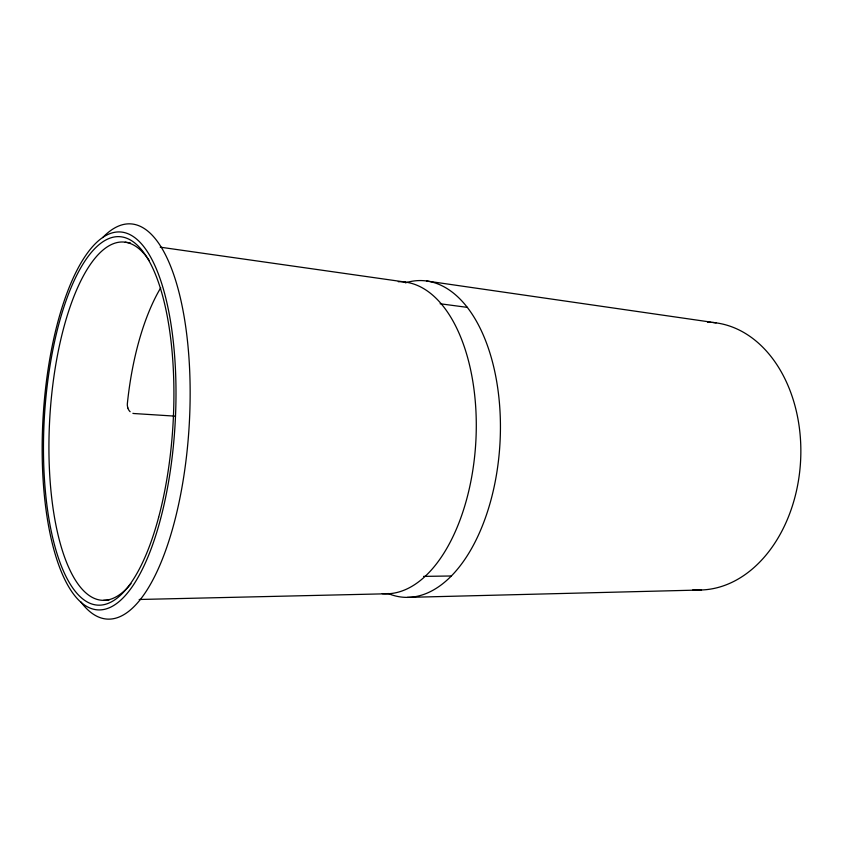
<?xml version="1.0" encoding="UTF-8"?>
<svg xmlns="http://www.w3.org/2000/svg" width="843" height="843" viewBox="0 0 843 843"><rect width="100%" height="100%" fill="white"/><g stroke="black" fill="none" stroke-linecap="round" stroke-linejoin="round"><path stroke-width="1.26" d="M407.306 597.392L701.502 589.984M103.626 600.3L108.895 600.184M139.169 599.489L388.128 593.746M423.576 576.38L451.226 575.99M174.638 416.115L134.132 413.544A6.596 6.344 -83.1 0 1 133.805 413.513A6.618 6.344 -70.4 0 1 133.479 413.46L133.215 413.407A6.66 6.386 -70.3 0 1 132.888 413.323M440.12 303.754L467.507 307.4M125.185 242.183L130.37 242.921M160.223 247.168L405.557 282.12M426.505 280.982L716.097 322.869M130.128 411.711L129.769 411.352A8.103 7.777 -71.7 0 1 129.453 410.941L129.39 410.91A9.579 9.231 -60.7 0 1 127.904 408.16L127.83 407.97M131.013 583.662A179.443 63.13 -86.6 0 1 49.748 418.581A179.443 63.13 -86.6 0 1 149.401 260.835M102.667 237.621A197.957 70.327 -86.6 0 1 189.148 426.136A197.957 70.327 -86.6 0 1 80.759 601.786M712.672 322.479A134.016 98.041 -86.6 0 1 800.355 464.588A134.016 98.041 -86.6 0 1 692.893 589.763M707.53 322.216A134.016 98.041 -86.6 0 1 710.955 322.353M405.42 282.858A158.61 86.471 -86.6 0 1 499.983 443.112A158.61 86.471 -86.6 0 1 388.043 593.472M398.275 281.71A156.25 83.109 -86.6 0 1 475.905 440.32A156.25 83.109 -86.6 0 1 382.279 593.62M127.883 407.949A10.58 10.19 -60.5 0 1 127.641 407.043A10.748 10.369 -58.3 0 1 127.535 406.579A10.906 10.537 -56.9 0 1 127.419 405.789A11.001 10.643 -54.9 0 1 127.335 405.483A10.811 10.485 -50.7 0 1 127.335 404.187L127.325 404.029A11.001 10.643 -54.9 0 1 127.367 403.534L127.451 402.754A172.583 69.906 -86.6 0 1 160.718 287.79M158.632 517.339A184.554 64.416 -86.6 0 0 120.022 236.693A184.554 64.416 -86.6 0 0 47.377 508.656A184.554 64.416 -86.6 0 0 158.632 517.339M160.455 519.351A189.296 66.091 -86.6 0 0 120.507 231.973A189.296 66.091 -86.6 0 0 46.249 511.427A189.296 66.091 -86.6 0 0 160.455 519.351"/></g></svg>
